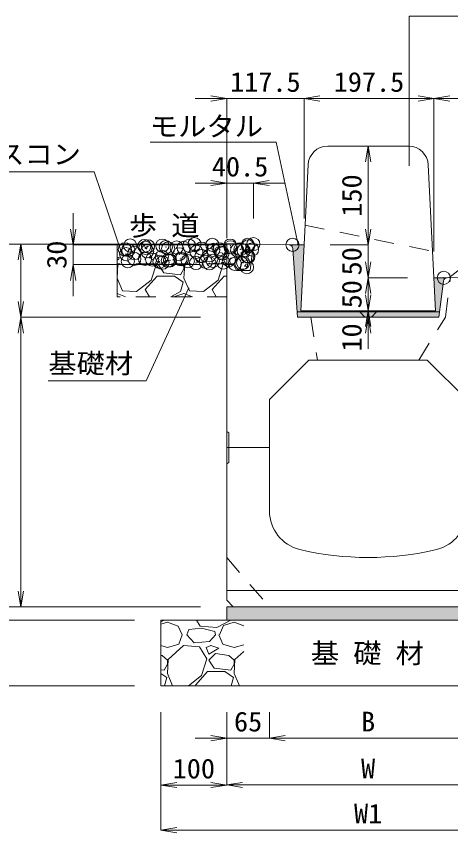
# Model space of a CAD drawing. Units: millimetres at full size. Extents: x 164402 to 209100, y 872507 to 885397.
# Drawn here: x 173075 to 173735, y 882104 to 883345 of the extents above; entities that cross this region are included whole.
import ezdxf
from ezdxf.enums import TextEntityAlignment as Align

# ---------------------------------------------------------------- set-up
doc = ezdxf.new("R2010")
doc.units = ezdxf.units.MM
doc.header["$LTSCALE"] = 40
doc.header["$PDMODE"] = 32
doc.header["$PDSIZE"] = 20
doc.linetypes.add('USER1', pattern=[1.35, 0.75, -0.6])
for name, color, linetype, lineweight in [('0_2', 7, 'Continuous', 13), ('ハッチング', 7, 'Continuous', 5), ('作業エリア', 11, 'Continuous', 13), ('寸法線', 7, 'Continuous', 13), ('排水孔', 7, 'USER1', 9), ('本体', 2, 'Continuous', 13), ('補助線', 8, 'Continuous', 13)]:
    doc.layers.add(name, color=color, linetype=linetype, lineweight=lineweight)
doc.layers.add('文字', color=7, linetype='Continuous')
doc.styles.add('ＭＳ 明朝', font='')
doc.styles.get('ＭＳ 明朝').set_extended_font_data('MS Mincho')

# ---------------------------------------------------------------- blocks, each defined once
blk = doc.blocks.new('open_arrow')
at = {"color": 0, "linetype": 'Continuous', "lineweight": -2}
blk.add_lwpolyline([(7.5, 1.25), (0, 0), (7.5, -1.25)], dxfattribs=at)
blk = doc.blocks.new('filled_arrow')
at = {"color": 0, "linetype": 'Continuous', "lineweight": -2}
blk.add_solid([(7.5, 1.25), (0, 0), (7.5, -1.25)], dxfattribs=at)

msp = doc.modelspace()

# ---------------------------------------------------------------- hatches: boundary and pattern name
at = {"layer": 'ハッチング'}
for points in [[(173717.08, 882887.29), (173723.93, 882942.13, -0.37254), (173729.77, 882947.39), (173724.58, 882947.29), (173709.58, 882947.29), (173712.08, 882897.29), (173507.08, 882897.29), (173512.08, 882997.29), (173494.58, 882997.29), (173489.08, 882997.39, -0.38865), (173494.95, 882991.8), (173502.08, 882887.29)], [(173394.58, 882447.29), (173394.58, 882427.29), (173824.58, 882427.29), (173824.58, 882447.29)]]:
    msp.add_hatch(color=8, dxfattribs=at).paths.add_polyline_path(points)

# ---------------------------------------------------------------- linework, layer by layer
at = {"layer": '0_2'}
for p, q in [((173435.08, 882998.48), (173207.97, 882998.48)), ((173441.08, 882998.36), (173435.08, 882998.48)), ((173489.08, 882997.39), (173494.58, 882997.29)), ((173494.58, 882997.29), (173512.08, 882997.29)), ((173724.58, 882947.29), (173709.58, 882947.29)), ((173729.77, 882947.39), (173724.58, 882947.29))]:
    msp.add_line(p, q, dxfattribs=at)
at = {"layer": '0_2', "linetype": 'USER1', "lineweight": 5}
for p, q in [((173394.58, 882968.48), (173227.97, 882968.48)), ((173394.58, 882918.48), (173227.97, 882918.48))]:
    msp.add_line(p, q, dxfattribs=at)
at = {"layer": '0_2', "lineweight": 20}
for p, q in [((173294.58, 882427.29), (173924.58, 882427.29)), ((173294.58, 882427.29), (173294.58, 882327.29)), ((173294.58, 882327.29), (173924.58, 882327.29))]:
    msp.add_line(p, q, dxfattribs=at)
at = {"layer": '0_2'}
msp.add_lwpolyline([(173394.58, 882427.29), (173824.58, 882427.29), (173824.58, 882447.29), (173394.58, 882447.29)], close=True, dxfattribs=at)
at = {"layer": 'ハッチング'}
for p, q in [((173270.15, 882993.37), (173273.71, 882994.73)), ((173369.8, 882992.37), (173373.76, 882996.5)), ((173374.76, 882991.72), (173374.19, 882996.55)), ((173239.62, 882980.63), (173242.07, 882983.55)), ((173244.27, 882980.65), (173243.69, 882983.83)), ((173269.86, 882992.73), (173272.38, 882991.02)), ((173272.46, 882991), (173273.49, 882994.06)), ((173342.86, 882988.66), (173345.39, 882986.95)), ((173343.16, 882989.3), (173346.71, 882990.67)), ((173345.46, 882986.93), (173346.49, 882990)), ((173370.12, 882991.69), (173374.64, 882990.99)), ((173415.87, 882984.59), (173418.4, 882982.88)), ((173416.16, 882985.23), (173419.72, 882986.6)), ((173418.47, 882982.86), (173419.5, 882985.93)), ((173424.02, 882983.96), (173427.98, 882988.09)), ((173424.34, 882983.29), (173428.86, 882982.59)), ((173428.97, 882983.31), (173428.41, 882988.14)), ((173227.97, 882977.18), (173231.02, 882978.35)), ((173227.97, 882975.8), (173229.7, 882974.64)), ((173229.78, 882974.61), (173230.81, 882977.68)), ((173239.62, 882980.62), (173242.66, 882980.35)), ((173276.06, 882977.44), (173278.51, 882980.36)), ((173276.06, 882977.43), (173279.1, 882977.16)), ((173280.71, 882977.46), (173280.12, 882980.65)), ((173300.18, 882972.27), (173302.71, 882970.57)), ((173300.47, 882972.92), (173304.03, 882974.28)), ((173302.78, 882970.54), (173303.81, 882973.61)), ((173312.5, 882974.26), (173314.95, 882977.18)), ((173312.5, 882974.24), (173315.53, 882973.98)), ((173317.15, 882974.27), (173316.56, 882977.46)), ((173348.93, 882971.07), (173351.38, 882973.99)), ((173348.93, 882971.05), (173351.97, 882970.79)), ((173353.58, 882971.09), (173353, 882974.27)), ((173373.48, 882968.85), (173377.04, 882970.21)), ((173385.87, 882968.48), (173387.82, 882970.8)), ((173389.91, 882968.48), (173389.43, 882971.08)), ((173228, 882966.99), (173227.97, 882967.01)), ((173227.97, 882960.85), (173228, 882960.9)), ((173229.02, 882968.01), (173228, 882946.67)), ((173228, 882960.9), (173228, 882966.99)), ((173229.53, 882968.48), (173229.02, 882968.01)), ((173279.82, 882943.62), (173287.77, 882968.48)), ((173292.48, 882968.48), (173290.99, 882966.99)), ((173290.99, 882966.99), (173299.12, 882954.8)), ((173324.52, 882951.75), (173329.6, 882960.9)), ((173329.6, 882966.99), (173327.9, 882968.48)), ((173330.62, 882968.01), (173329.6, 882946.67)), ((173329.6, 882960.9), (173329.6, 882966.99)), ((173331.13, 882968.48), (173330.62, 882968.01)), ((173376.46, 882968.48), (173376.82, 882969.54)), ((173381.42, 882943.62), (173389.37, 882968.48)), ((173394.08, 882968.48), (173392.59, 882966.99)), ((173392.59, 882966.99), (173394.58, 882964.01)), ((173421.81, 882964.69), (173424.26, 882967.61)), ((173421.81, 882964.68), (173424.84, 882964.41)), ((173426.46, 882964.71), (173425.87, 882967.89)), ((173228, 882946.67), (173236.13, 882927.37)), ((173270.67, 882929.4), (173288.96, 882949.72)), ((173288.96, 882949.72), (173315.38, 882949.72)), ((173299.12, 882954.8), (173324.52, 882951.75)), ((173315.38, 882949.72), (173328.58, 882940.58)), ((173329.6, 882946.67), (173337.73, 882927.37)), ((173372.27, 882929.4), (173390.56, 882949.72)), ((173390.56, 882949.72), (173394.58, 882949.72)), ((173257.46, 882926.35), (173279.82, 882943.62)), ((173328.58, 882940.58), (173324.52, 882926.35)), ((173359.06, 882926.35), (173381.42, 882943.62)), ((173227.97, 882923.3), (173228, 882923.3)), ((173228, 882923.3), (173240.87, 882918.48)), ((173236.13, 882927.37), (173257.46, 882926.35)), ((173277.04, 882918.48), (173270.67, 882929.4)), ((173324.52, 882926.35), (173309.49, 882918.48)), ((173314.15, 882918.48), (173329.6, 882923.3)), ((173329.6, 882923.3), (173342.47, 882918.48)), ((173337.73, 882927.37), (173359.06, 882926.35)), ((173378.64, 882918.48), (173372.27, 882929.4)), ((173299.38, 882427.12), (173294.58, 882424.6)), ((173294.58, 882420.98), (173304.46, 882424.07)), ((173299.42, 882427.29), (173299.38, 882427.12)), ((173304.46, 882424.07), (173320.71, 882417.97)), ((173330.4, 882427.29), (173333.92, 882427.12)), ((173333.92, 882427.12), (173334.14, 882427.29)), ((173354.24, 882417.97), (173348.81, 882427.29)), ((173400.98, 882427.12), (173379.64, 882415.94)), ((173389.8, 882418.99), (173406.06, 882424.07)), ((173401.02, 882427.29), (173400.98, 882427.12)), ((173406.06, 882424.07), (173420.58, 882418.62)), ((173320.71, 882417.97), (173326.81, 882404.77)), ((173333.92, 882404.77), (173336.97, 882412.89)), ((173356.27, 882414.93), (173336.97, 882412.89)), ((173379.64, 882415.94), (173354.24, 882417.97)), ((173376.59, 882409.85), (173356.27, 882414.93)), ((173383.7, 882404.77), (173389.8, 882418.99)), ((173321.73, 882390.54), (173326.81, 882404.77)), ((173345.1, 882392.57), (173333.92, 882404.77)), ((173377.61, 882404.77), (173368.46, 882394.61)), ((173377.61, 882404.77), (173376.59, 882409.85)), ((173382.69, 882404.77), (173388.78, 882390.54)), ((173294.58, 882388.37), (173304.46, 882385.46)), ((173304.46, 882385.46), (173321.73, 882390.54)), ((173328.84, 882388.51), (173305.47, 882367.17)), ((173353.22, 882386.48), (173328.84, 882388.51)), ((173368.46, 882394.61), (173345.1, 882392.57)), ((173370.5, 882388.51), (173363.38, 882385.46)), ((173382.69, 882384.45), (173370.5, 882388.51)), ((173388.78, 882390.54), (173406.06, 882385.46)), ((173406.06, 882385.46), (173420.58, 882389.73)), ((173364.4, 882368.19), (173353.22, 882386.48)), ((173363.38, 882385.46), (173367.45, 882375.3)), ((173367.45, 882375.3), (173382.69, 882384.45)), ((173377.61, 882376.32), (173367.45, 882366.16)), ((173397.93, 882373.27), (173377.61, 882376.32)), ((173420.58, 882379.5), (173407.07, 882367.17)), ((173296.33, 882373.27), (173294.58, 882373.53)), ((173304.46, 882366.16), (173296.33, 882373.27)), ((173305.47, 882367.17), (173304.46, 882345.84)), ((173304.46, 882360.06), (173304.46, 882366.16)), ((173356.27, 882342.79), (173364.4, 882368.19)), ((173367.45, 882366.16), (173375.58, 882353.97)), ((173406.06, 882366.16), (173397.93, 882373.27)), ((173407.07, 882367.17), (173406.06, 882345.84)), ((173406.06, 882360.06), (173406.06, 882366.16)), ((173294.58, 882351.49), (173299.38, 882350.92)), ((173299.38, 882350.92), (173304.46, 882360.06)), ((173375.58, 882353.97), (173400.98, 882350.92)), ((173400.98, 882350.92), (173406.06, 882360.06)), ((173294.58, 882345.88), (173303.44, 882339.74)), ((173303.44, 882339.74), (173299.88, 882327.29)), ((173304.46, 882345.84), (173312.27, 882327.29)), ((173336.21, 882327.29), (173356.27, 882342.79)), ((173347.13, 882328.57), (173365.42, 882348.89)), ((173365.42, 882348.89), (173391.83, 882348.89)), ((173391.83, 882348.89), (173405.04, 882339.74)), ((173405.04, 882339.74), (173401.48, 882327.29)), ((173406.06, 882345.84), (173413.87, 882327.29)), ((173347.87, 882327.29), (173347.13, 882328.57))]:
    msp.add_line(p, q, dxfattribs=at)
for p in [(173345.57, 882998.45), (173372.69, 882997.3), (173426.59, 882997.23), (173239.7, 882990.4), (173244.87, 882989.29), (173247.81, 882996.21), (173254.29, 882984.9), (173269.33, 882995.48), (173270.95, 882992.87), (173273.53, 882987.44), (173274.93, 882995.06), (173296.61, 882996.12), (173302.04, 882993.92), (173305.61, 882991.66), (173318.33, 882993.33), (173329.16, 882992.77), (173337.57, 882995.87), (173348.46, 882986.59), (173356.28, 882991.63), (173374.12, 882989.85), (173383.4, 882990.48), (173385.74, 882985.52), (173399.81, 882996.16), (173400.51, 882993.65), (173410.52, 882989.33), (173415.36, 882990.6), (173420.33, 882988.49), (173426.92, 882995.01), (173433.05, 882990.16), (173241.57, 882983.23), (173244.25, 882972.38), (173254.11, 882976.07), (173270.34, 882975.96), (173281.23, 882974.92), (173296, 882979.21), (173304.97, 882973.3), (173308.34, 882973.77), (173322.38, 882983.02), (173324.21, 882975.83), (173326.48, 882975.34), (173335.46, 882972.63), (173356.11, 882980.43), (173356.29, 882980.05), (173369.01, 882981.73), (173373.51, 882972.93), (173388.25, 882984.26), (173397.91, 882974.36), (173399.89, 882976.74), (173425.97, 882980.32), (173427.53, 882979.45), (173292.25, 882971.62), (173296.86, 882970.26), (173347.85, 882969.68), (173362.58, 882971.48), (173368.28, 882969.28), (173389.7, 882970.34), (173406.97, 882968.45), (173416.82, 882969.19), (173419.68, 882970.12), (173425.36, 882963.41)]:
    msp.add_point(p, dxfattribs=at)
at = {"layer": '作業エリア'}
msp.add_line((173394.58, 883091.23), (173394.58, 883164.85), dxfattribs=at)
for p in [(173494.58, 882997.29), (173724.58, 882947.29)]:
    msp.add_point(p, dxfattribs=at)
at = {"layer": '寸法線'}
for p, q in [((173346.58, 883219.86), (173560.08, 883219.86)), ((173394.58, 883008.48), (173394.58, 883219.86)), ((173512.08, 883219.86), (173709.58, 883219.86)), ((173512.08, 883037.29), (173512.08, 883219.86)), ((173512.08, 883037.29), (173512.08, 883219.86)), ((173709.58, 882987.29), (173709.58, 883219.86)), ((173709.58, 883219.86), (173824.58, 883219.86)), ((173709.58, 882987.29), (173709.58, 883219.86)), ((173609.58, 883147.28), (173569.58, 883147.28)), ((173609.58, 883147.28), (173609.58, 882997.29)), ((173346.58, 883091.23), (173483.08, 883091.23)), ((173394.58, 883007.29), (173394.58, 883091.23)), ((173435.08, 883037.29), (173435.08, 883091.23)), ((173160.96, 882919.29), (173160.96, 883045.29)), ((173609.58, 883045.29), (173609.58, 882899.29)), ((173395.08, 882998.48), (172999.83, 882998.48)), ((173081.64, 882998.48), (173081.64, 882887.29)), ((173395.08, 882998.48), (173081.64, 882998.48)), ((173395.08, 882997.29), (173160.96, 882997.29)), ((173552.08, 882997.29), (173609.58, 882997.29)), ((173552.08, 882997.29), (173609.58, 882997.29)), ((173609.58, 882995.29), (173609.58, 882849.29)), ((173354.58, 882967.29), (173160.96, 882967.29)), ((173669.58, 882947.29), (173609.58, 882947.29)), ((173669.58, 882947.29), (173609.58, 882947.29)), ((173609.58, 882945.29), (173609.58, 882839.29)), ((173672.08, 882897.29), (173609.58, 882897.29)), ((173672.08, 882897.29), (173609.58, 882897.29)), ((173354.58, 882887.29), (173081.64, 882887.29)), ((173081.64, 882887.29), (173081.64, 882447.29)), ((173354.58, 882887.29), (173081.64, 882887.29)), ((173677.08, 882887.29), (173609.58, 882887.29)), ((173354.58, 882447.29), (172999.83, 882447.29)), ((173354.58, 882447.29), (172999.83, 882447.29)), ((173354.58, 882447.29), (173081.64, 882447.29)), ((173254.58, 882427.29), (172999.83, 882427.29)), ((173254.58, 882427.29), (172999.83, 882427.29)), ((173254.58, 882327.29), (172999.83, 882327.29)), ((173294.58, 882287.29), (173294.58, 882108.21)), ((173294.58, 882287.29), (173294.58, 882176.64)), ((173394.58, 882287.29), (173394.58, 882247.96)), ((173394.58, 882287.29), (173394.58, 882176.65)), ((173394.58, 882287.29), (173394.58, 882176.64)), ((173459.58, 882287.29), (173459.58, 882247.96)), ((173459.58, 882287.29), (173459.58, 882247.96)), ((173507.58, 882247.96), (173346.58, 882247.96)), ((173459.58, 882247.96), (173759.58, 882247.96)), ((173711.58, 882247.96), (173872.58, 882247.96)), ((173394.58, 882176.64), (173294.58, 882176.64)), ((173394.58, 882176.65), (173824.58, 882176.65)), ((173294.58, 882108.21), (173924.58, 882108.21))]:
    msp.add_line(p, q, dxfattribs=at)
at = {"layer": '寸法線', "lineweight": 9}
for points in [[(173671.96, 883117.28), (173671.96, 883344.51), (174358.82, 883344.51)], [(173732.17, 882947.35), (173913.56, 883087.87), (174274.7, 883087.87)]]:
    msp.add_lwpolyline(points, dxfattribs=at)
at = {"layer": '寸法線'}
for points in [[(173503.08, 882997.34), (173469.7, 883153.14), (173278.1, 883153.14)], [(173235.72, 882982.74), (173192.93, 883108.2), (172914.25, 883108.2)], [(173337.1, 882931.81), (173272.21, 882790.72), (173122.95, 882790.72)]]:
    msp.add_lwpolyline(points, dxfattribs=at)
at = {"layer": '排水孔'}
for p, q in [((173727.08, 882887.29), (173734.6, 882947.49)), ((173597.08, 882895.29), (173604.58, 882887.29)), ((173614.58, 882887.29), (173622.08, 882895.29)), ((173522.58, 882887.29), (173532.58, 882822.29)), ((173686.58, 882822.29), (173727.08, 882887.29))]:
    msp.add_line(p, q, dxfattribs=at)
at = {"layer": '本体', "lineweight": 20}
for p, q in [((173548.11, 883147.28), (173671.04, 883147.28)), ((173507.08, 882897.29), (173518.15, 883118.78)), ((173712.08, 882897.29), (173701, 883118.78)), ((173507.08, 882897.29), (173712.08, 882897.29))]:
    msp.add_line(p, q, dxfattribs=at)
at = {"layer": '本体', "color": 7, "linetype": 'USER1', "lineweight": 9}
msp.add_line((173513.58, 883027.29), (173707.58, 882987.29), dxfattribs=at)
at = {"layer": '本体'}
for p, q in [((173434.33, 882992.52), (173441.08, 882998.36)), ((173441.08, 882998.36), (173489.08, 882997.39)), ((173430.08, 882958.48), (173434.33, 882992.52)), ((173494.95, 882991.8), (173502.08, 882887.29)), ((173394.58, 882968.48), (173394.58, 882457.29)), ((173394.58, 882968.48), (173404.58, 882968.48)), ((173404.58, 882968.48), (173409.58, 882958.48)), ((173430.08, 882958.48), (173409.58, 882958.48)), ((173778.08, 882948.36), (173729.77, 882947.39)), ((173717.08, 882887.29), (173723.93, 882942.13)), ((173502.08, 882887.29), (173717.08, 882887.29)), ((173459.58, 882762.29), (173519.58, 882822.29)), ((173519.58, 882822.29), (173699.58, 882822.29)), ((173699.58, 882822.29), (173759.58, 882762.29)), ((173459.58, 882762.29), (173459.58, 882592.81)), ((173394.58, 882457.29), (173404.58, 882447.29)), ((173404.58, 882447.29), (173814.58, 882447.29))]:
    msp.add_line(p, q, dxfattribs=at)
at = {"layer": '本体', "lineweight": 9}
for p, q in [((173501.53, 882895.29), (173718.08, 882895.29)), ((173394.58, 882713.79), (173397.78, 882711.79)), ((173397.78, 882711.79), (173397.78, 882666.79)), ((173397.78, 882666.79), (173394.58, 882664.79)), ((173394.58, 882472.29), (173824.58, 882472.29))]:
    msp.add_line(p, q, dxfattribs=at)
at = {"layer": '本体', "linetype": 'USER1', "lineweight": 9}
msp.add_line((173394.58, 882522.29), (173459.58, 882447.29), dxfattribs=at)
at = {"layer": '本体', "lineweight": 20}
for centre, start, end in [((173548.11, 883117.28), 90, 177.13789), ((173671.04, 883117.28), 2.8627, 90)]:
    msp.add_arc(centre, 30, start, end, dxfattribs=at)
at = {"layer": '本体'}
for centre, radius, start, end in [((173488.96, 882991.4), 6, 3.90049, 88.85424), ((173729.89, 882941.39), 6, 91.14576, 172.87498), ((173519.58, 882592.81), 60, 180, 256.65764), ((173699.58, 882592.81), 60, 283.34236, 0), ((173609.58, 882972.29), 450, 256.65764, 283.34236)]:
    msp.add_arc(centre, radius, start, end, dxfattribs=at)
at = {"layer": '補助線'}
for p, q in [((173227.97, 882998.48), (173227.97, 882918.48)), ((173459.58, 882689.29), (173394.58, 882689.29))]:
    msp.add_line(p, q, dxfattribs=at)
at = {"layer": '補助線', "lineweight": 20}
for q in [(173394.58, 882968.48), (173441.08, 882998.36)]:
    msp.add_line((173394.58, 882999.29), q, dxfattribs=at)
at = {"layer": '補助線'}
msp.add_point((173435.08, 882998.48), dxfattribs=at)

# ---------------------------------------------------------------- block references
at = {"layer": '寸法線'}
for p, xscale, yscale, rotation in [((173394.58, 883219.86), 3.2, 3.2, 180), ((173709.58, 883219.86), 3.2, 3.2, 180), ((173609.58, 883147.28), 3.2, 3.2, 270), ((173394.58, 883091.23), 3.2, 3.2, 180), ((173160.96, 882997.29), 3.2, 3.2, 90), ((173609.58, 882997.29), 3.2, 3.2, 90), ((173609.58, 882997.29), 3.2, 3.2, 90), ((173081.64, 882998.48), 3.2, 3.2, 270), ((173503.08, 882997.34), 0.16, 0.16, 102.1), ((173235.72, 882982.74), 0.16, 0.16, 108.8), ((173609.58, 882947.29), 3.2, 3.2, 90), ((173160.96, 882967.29), 3.2, 3.2, 270), ((173609.58, 882947.29), 3.2, 3.2, 270), ((173337.1, 882931.81), 0.16, 0.16, 245.3), ((173609.58, 882897.29), 3.2, 3.2, 90), ((173081.64, 882887.29), 3.2, 3.2, 90), ((173609.58, 882897.29), 3.2, 3.2, 270), ((173081.64, 882887.29), 3.2, 3.2, 270), ((173609.58, 882887.29), 3.2, 3.2, 270), ((173081.64, 882447.29), 3.2, 3.2, 90), ((173394.58, 882247.96), 3.2, 3.2, 180), ((173394.58, 882176.64), 3.2, 3.2, 180)]:
    msp.add_blockref('open_arrow', p, dxfattribs=dict(at, xscale=xscale, yscale=yscale, rotation=rotation))
at = {"layer": '寸法線', "xscale": 3.2, "yscale": 3.2}
for p in [(173512.08, 883219.86), (173512.08, 883219.86), (173709.58, 883219.86), (173435.08, 883091.23), (173459.58, 882247.96), (173459.58, 882247.96), (173294.58, 882176.64), (173394.58, 882176.65), (173294.58, 882108.21)]:
    msp.add_blockref('open_arrow', p, dxfattribs=at)
at = {"layer": '寸法線', "lineweight": 9, "xscale": 0.133, "yscale": 0.133}
for p, rotation in [((173671.96, 883117.28), 90), ((173732.17, 882947.35), 37.8)]:
    msp.add_blockref('filled_arrow', p, dxfattribs=dict(at, rotation=rotation))

# ---------------------------------------------------------------- texts
at = {"layer": '0_2', "style": 'ＭＳ 明朝', "width": 1.05}
msp.add_text('歩 道', height=30.02, dxfattribs=at).set_placement((173245.86, 883002.48), align=Align.BOTTOM_LEFT)
at = {"layer": '寸法線', "style": 'ＭＳ 明朝', "width": 1.05}
for s, p in [('117.5', (173453.33, 883244.86)), ('197.5', (173610.83, 883244.86)), ('40.5', (173414.83, 883116.23)), ('65', (173427.08, 882272.96)), ('B', (173609.58, 882272.96)), ('100', (173344.58, 882201.64)), ('W', (173609.58, 882201.65)), ('W1', (173609.58, 882133.21))]:
    msp.add_text(s, height=30.02, dxfattribs=at).set_placement(p, align=Align.MIDDLE_CENTER)
for s, p in [('モルタル', (173449.7, 883192.4)), ('普通アスコン', (173172.93, 883150.03)), ('基礎材', (173252.21, 882832.21))]:
    msp.add_text(s, height=30.02, dxfattribs=at).set_placement(p, align=Align.TOP_RIGHT)
for s, p in [('150', (173584.58, 883072.28)), ('30', (173135.96, 882982.29)), ('50', (173584.58, 882972.29)), ('50', (173584.58, 882922.29)), ('10', (173584.58, 882856.61))]:
    msp.add_text(s, height=30.02, rotation=90, dxfattribs=at).set_placement(p, align=Align.MIDDLE_CENTER)
at = {"layer": '文字', "style": 'ＭＳ 明朝', "width": 1.05}
msp.add_text('基 礎 材', height=30.02, dxfattribs=at).set_placement((173522.47, 882352.82), align=Align.BOTTOM_LEFT)

doc.saveas('drawing.dxf')
